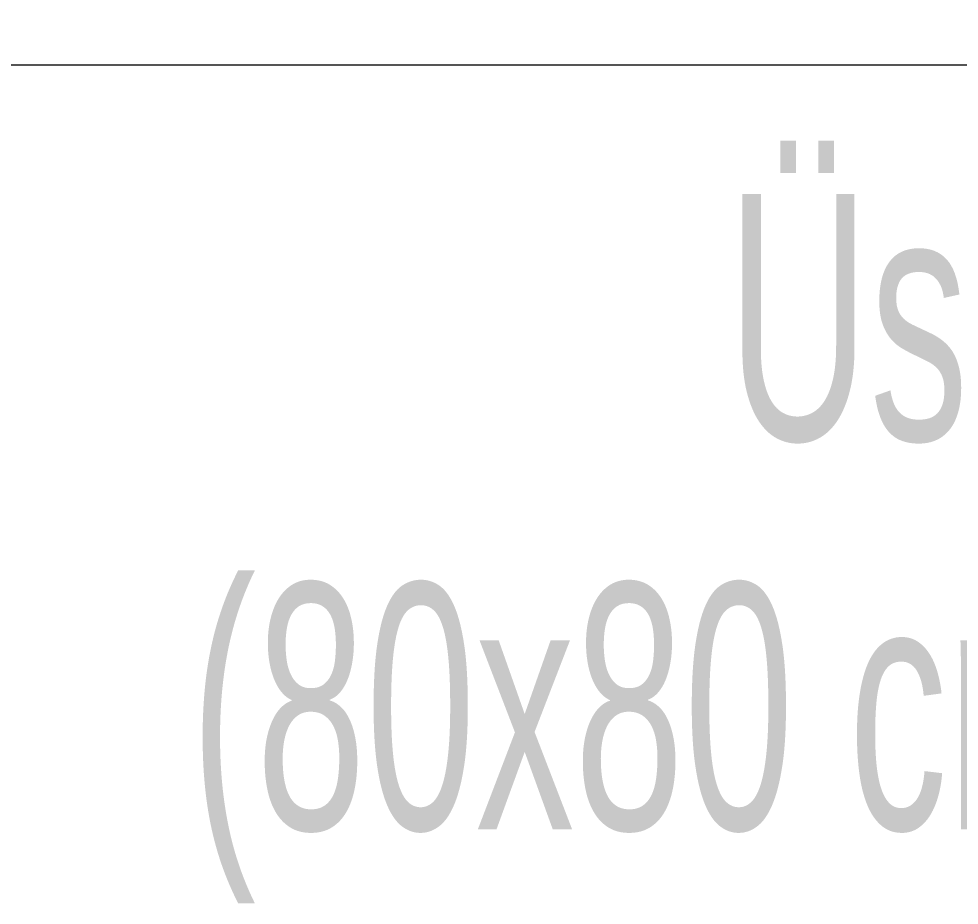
# Model space of a CAD drawing. Header units: metres. Extents: x 8 to 325, y -31 to 15.
# Drawn here: x 133.019 to 133.783, y -10.888 to -10.167 of the extents above; entities that cross this region are included whole.
import ezdxf

# ---------------------------------------------------------------- set-up
doc = ezdxf.new("R2010")
doc.units = ezdxf.units.M
for name, color, linetype, lineweight in [('A-DETY-OLCU', 7, 'Continuous', 9), ('A-DETY-OLCU-100', 7, 'Continuous', 9), ('A-DETY-YAZI', 7, 'Continuous', 9)]:
    doc.layers.add(name, color=color, linetype=linetype, lineweight=lineweight)
doc.styles.add('Arial Narrow_1', font='ARIALN.TTF', dxfattribs={"width": 0.7, "height": 0.2})
doc.styles.add('Arial Narrow_5', font='ARIALN.TTF', dxfattribs={"width": 0.8, "height": 0.2})
doc.dimstyles.new('TKFN_ARDI_Ölçü_1_100__İç__3', dxfattribs={"dimscale": 0.3048, "dimtxt": 0.204686, "dimasz": 0.328084, "dimexe": 0.328084, "dimexo": 0.0625, "dimgap": 0, "dimtad": 1, "dimdec": 0, "dimlfac": 100, "dimdsep": 46, "dimtxsty": 'Arial Narrow_5', "dimblk1": 'OBLIQUE', "dimblk2": 'OBLIQUE', "dimsah": 1, "dimcen": 0.09, "dimdle": 0.328084, "dimadec": 8, "dimazin": 0, "dimtfac": 1, "dimtdec": 4, "dimtix": 1, "dimtmove": 0, "dimatfit": 3, "dimfxl": 0.656168, "dimfxlon": 1, "dimtvp": 1, "dimtolj": 1, "dimtzin": 0, "dimarcsym": 2})

# ---------------------------------------------------------------- blocks, each defined once
blk = doc.blocks.new('DIMBLOCK423-_1_13_4_13_ PERON KATI _FFL_')
at = {"layer": 'A-DETY-OLCU-100', "transparency": 16777216}
for p, q in [((124.79466, -10.2047), (124.79466, -10.0047)), ((136.14466, -10.2047), (136.14466, -10.0047)), ((124.79466, -10.2047), (124.84466, -10.1547)), ((136.14466, -10.2047), (136.19466, -10.1547)), ((124.79466, -10.2047), (124.74466, -10.2547)), ((124.79466, -10.2047), (136.14466, -10.2047)), ((124.79466, -10.2047), (124.79466, -10.3047)), ((136.14466, -10.2047), (136.09466, -10.2547)), ((136.14466, -10.2047), (136.14466, -10.3047))]:
    blk.add_line(p, q, dxfattribs=at)
at = {"layer": 'A-DETY-OLCU-100', "color": 0, "transparency": 16777216, "insert": (130.28122, -9.94622), "char_height": 0.2, "width": 0.452259, "attachment_point": 1, "line_spacing_factor": 0.974696, "style": 'Arial Narrow_5'}
blk.add_mtext('1135', dxfattribs=at)
blk = doc.blocks.new('_Oblique')
at = {"color": 0, "linetype": 'ByBlock', "lineweight": -2}
blk.add_line((-0.5, -0.5), (0.5, 0.5), dxfattribs=at)

msp = doc.modelspace()

# ---------------------------------------------------------------- texts
at = {"layer": 'A-DETY-YAZI', "insert": (135.47556, -10.30969), "char_height": 0.2, "width": 2.41794, "attachment_point": 3, "line_spacing_factor": 0.949189, "style": 'Arial Narrow_1'}
msp.add_mtext('\\pt0.14,0.28,0.42,0.56,0.7,0.84,0.98,1.12,1.26,1.4,1.54,1.68,1.82,1.96,2.1,2.24,2.38,2.52,2.66,2.8,2.94,3.08,3.22,3.36,3.5,3.64,3.78,3.92,4.06,4.2,4.34,4.48;Üstte Müdahale Kapağı İzi\\P(80x80 cm Üst döşemeye bitişik)', dxfattribs=at)

# ---------------------------------------------------------------- dimensions: what is measured, and where the dimension line sits
at = {"layer": 'A-DETY-OLCU'}
dim = msp.add_linear_dim(base=(136.14466, -10.2047), p1=(124.79466, -10.0047), p2=(136.14466, -10.0047), dimstyle='TKFN_ARDI_Ölçü_1_100__İç__3', override={"dimpost": '<>', "dimfxl": 11.35}, dxfattribs=at)
dim.commit()
dim.dimension.update_dxf_attribs({"geometry": 'DIMBLOCK423-_1_13_4_13_ PERON KATI _FFL_', "text_midpoint": (130.46966, -10.10259)})

doc.saveas('drawing.dxf')
